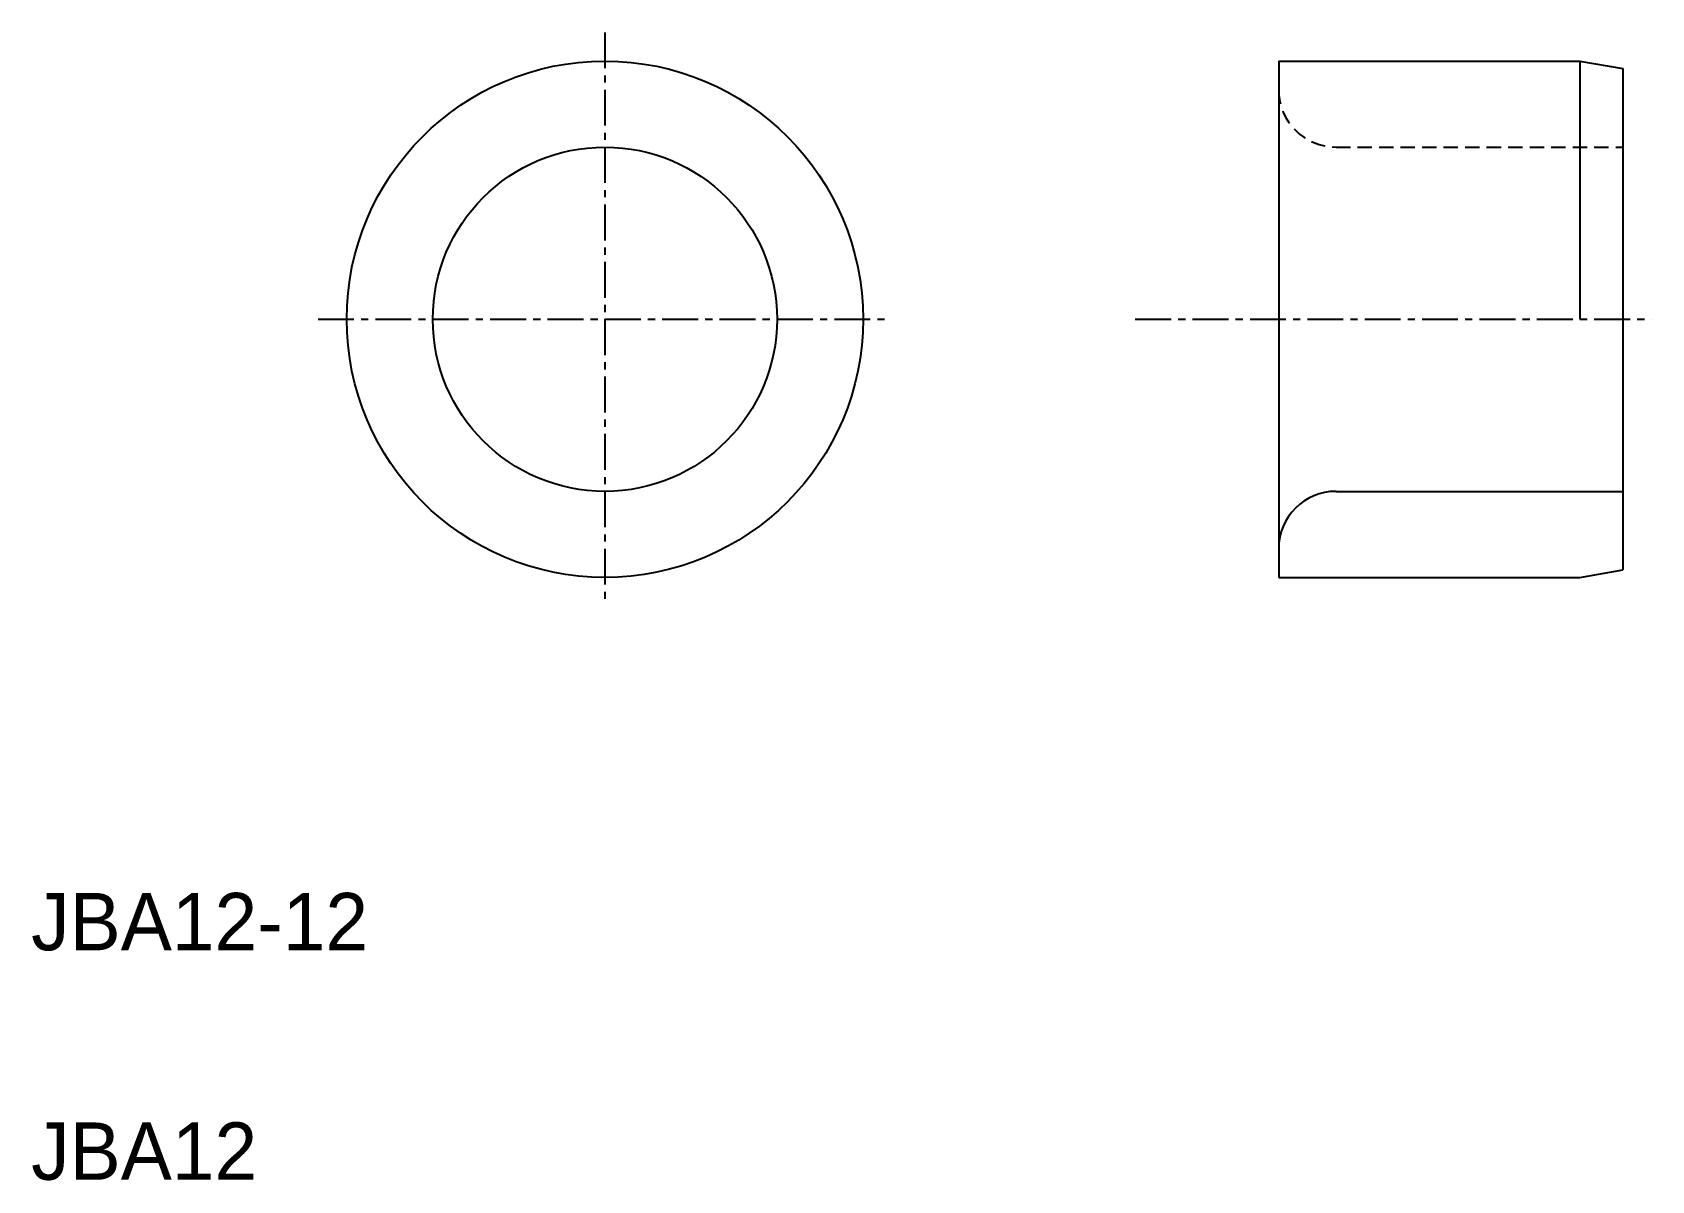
# Model space of a CAD drawing. Extents: x 10 to 66.5, y 10 to 50.
import ezdxf

# ---------------------------------------------------------------- set-up
doc = ezdxf.new("R2010")
doc.units = 0
doc.linetypes.add('CENTER', pattern=[2, 1.25, -0.25, 0.25, -0.25])
doc.linetypes.add('DASHED', pattern=[0.75, 0.5, -0.25])
doc.layers.get('0').update_dxf_attribs({"linetype": 'CONTINUOUS'})
doc.layers.add('CENTER', color=1, linetype='CENTER')

msp = doc.modelspace()

# ---------------------------------------------------------------- linework, layer by layer
at = {"color": 7, "linetype": 'CONTINUOUS'}
for p, q in [((53.489, 49), (53.489, 31)), ((53.489, 49), (63.989, 49)), ((63.989, 49), (65.489, 48.736)), ((63.989, 49), (63.989, 40)), ((65.489, 48.736), (65.489, 31.264)), ((53.489, 44.5), (53.489, 44.5)), ((55.489, 34), (65.489, 34)), ((63.989, 31), (65.489, 31.264)), ((53.489, 31), (63.989, 31))]:
    msp.add_line(p, q, dxfattribs=at)
at = {"color": 3, "linetype": 'DASHED'}
msp.add_line((55.489, 46), (65.489, 46), dxfattribs=at)
at = {"color": 7, "linetype": 'CONTINUOUS'}
for radius in [9, 6]:
    msp.add_circle((30, 40), radius, dxfattribs=at)
at = {"color": 3, "linetype": 'DASHED'}
msp.add_arc((55.489, 48), 2, 180, 270, dxfattribs=at)
at = {"color": 7, "linetype": 'CONTINUOUS'}
msp.add_arc((55.489, 32), 2, 90, 180, dxfattribs=at)
at = {"layer": 'CENTER', "color": 1, "linetype": 'CENTER'}
for p, q in [((30, 50), (30, 30)), ((20, 40), (40, 40)), ((48.489, 40), (66.489, 40))]:
    msp.add_line(p, q, dxfattribs=at)

# ---------------------------------------------------------------- texts
at = {"color": 7, "linetype": 'CONTINUOUS'}
for s, p in [('JBA12-12', (10, 18)), ('JBA12', (10, 10))]:
    msp.add_text(s, height=2, dxfattribs=at).set_placement(p)

doc.saveas('drawing.dxf')
